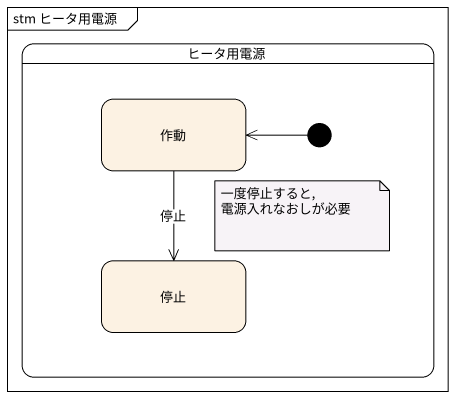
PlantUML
@startuml
mainframe stm ヒータ用電源
hide empty description
state ヒータ用電源 {
  state 作動
  state 停止
  [*] -left-> 作動
}
作動 --> 停止 : 停止
note as N1
  一度停止すると,
  電源入れなおしが必要
end note
@enduml
